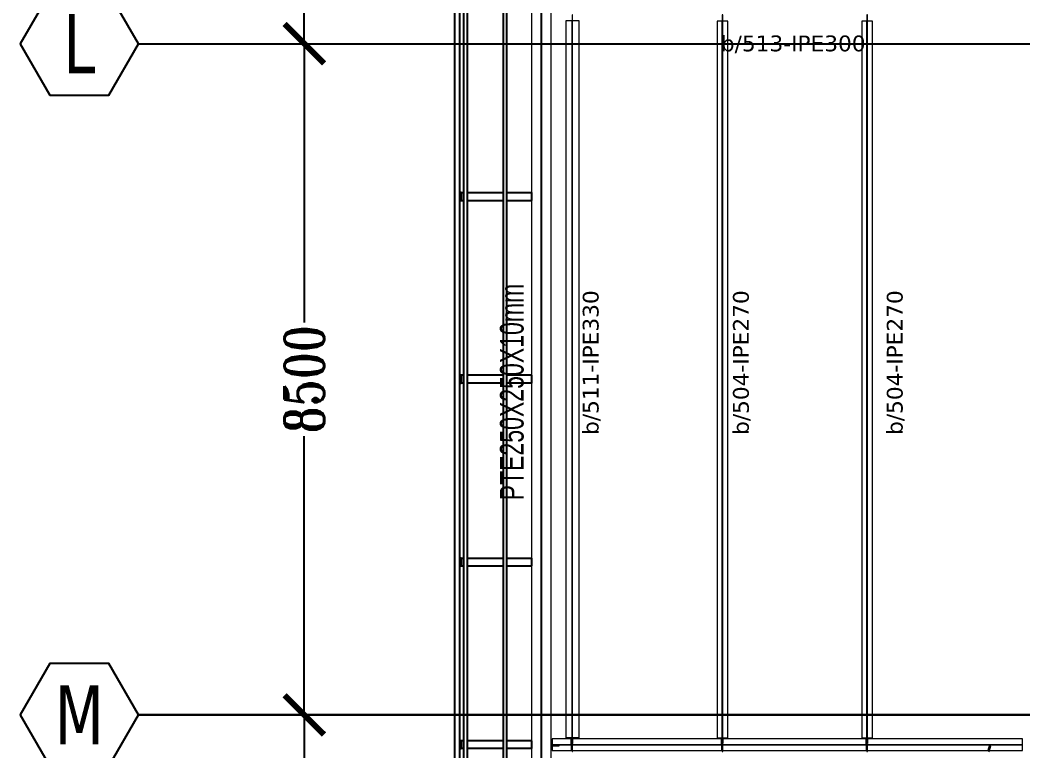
# Model space of a CAD drawing. Header units: millimetres. Extents: x -2452 to 78744, y -21906 to 33736.
# Drawn here: x -2452 to 10242, y 8043 to 17300 of the extents above; entities that cross this region are included whole.
import ezdxf
from ezdxf.enums import TextEntityAlignment as Align

# ---------------------------------------------------------------- set-up
doc = ezdxf.new("R2010")
doc.units = ezdxf.units.MM
doc.header["$LTSCALE"] = 0.9
for name, color, linetype, lineweight in [('0-3', 250, 'Continuous', 5), ('A_ALMA', 8, 'Continuous', 5), ('E_TEXTO', 3, 'Continuous', 9), ('E_VIGAS', 8, 'Continuous', 9), ('E_VIGAS-1', 5, 'Continuous', 25), ('E_VIGAS-2', 10, 'Continuous', 25), ('HCB-VIGAS', 4, 'Continuous', 15), ('VIGAS_HCB', 4, 'Continuous', 15)]:
    doc.layers.add(name, color=color, linetype=linetype, lineweight=lineweight)
for name, color, linetype in [('COTAS', 8, 'Continuous'), ('HCB-EJES', 1, 'Continuous'), ('HCB-ROTULOS', 2, 'Continuous')]:
    doc.layers.add(name, color=color, linetype=linetype)
doc.layers.get('0-3').off()
doc.styles.add('Arial Narrow', font='', dxfattribs={"width": 0.85, "height": 0.3})
doc.styles.add('ROMANT', font='romant.shx', dxfattribs={"width": 0.8})
doc.styles.add('VERDANA', font='verdana.ttf')
doc.styles.get('Arial Narrow').set_extended_font_data('Arial Narrow')
doc.dimstyles.new('1.125', dxfattribs={"dimscale": 0, "dimtxt": 500, "dimasz": 500, "dimexe": 4, "dimexo": 4, "dimgap": 15, "dimtad": 0, "dimdec": 0, "dimzin": 4, "dimdsep": 46, "dimtxsty": 'ROMANT', "dimblk": 'ARCHTICK', "dimcen": -10, "dimclrd": 256, "dimclrt": 3, "dimadec": 0, "dimazin": 0, "dimtfac": 1, "dimtdec": 0, "dimtix": 1, "dimtmove": 0, "dimatfit": 0, "dimldrblk": 'OBLIQUE', "dimfxl": 0.05, "dimtolj": 1, "dimtzin": 0, "dimarcsym": 0})

# ---------------------------------------------------------------- blocks, each defined once
blk = doc.blocks.new('EST_SFM_VIGA-METALICA-SECCION-C - EST_SFM_VIGA-METALICA-UPN160-1602621-PLANTA DE PISO 14 N_E_ _56_55m')
at = {"layer": 'E_VIGAS-1'}
for p, q in [((14.466, 0.047), (-14.455, 0.047)), ((-14.46, -0.018), (14.471, -0.018))]:
    blk.add_line(p, q, dxfattribs=at)
blk = doc.blocks.new('EST_SFM_VIGA-METALICA-SECCION-C - EST_SFM_VIGA-METALICA-UPN100-1529610-PLANTA DE PISO 14 N_E_ _56_55m')
at = {"layer": 'E_VIGAS-2'}
for p, q in [((14.393, 0.032), (-14.441, 0.032)), ((-14.442, -0.018), (14.393, -0.018))]:
    blk.add_line(p, q, dxfattribs=at)
blk = doc.blocks.new('EST_SFM_VIGA-METALICA-SECCION-C - EST_SFM_VIGA-METALICA-UPN100-1529678-PLANTA DE PISO 14 N_E_ _56_55m')
at = {"layer": 'E_VIGAS-2'}
for p, q in [((13.374, 0.018), (-13.422, 0.018)), ((-13.504, -0.032), (13.456, -0.032))]:
    blk.add_line(p, q, dxfattribs=at)
blk = doc.blocks.new('DCTIB_CNI_EST_MOD-1A-FAC_0001_rvt-2-PLANTA DE PISO 14 N_E_ _56_55m')
at = {"layer": 'E_VIGAS-1'}
for p, q in [((-75.177, 155.778), (-75.195, 155.778)), ((-75.177, 155.741), (-75.177, 155.778)), ((-75.177, 155.778), (-75.175, 155.778)), ((-75.175, 155.678), (-75.175, 155.778)), ((-75.175, 155.778), (-75.147, 155.778)), ((-75.175, 155.778), (-75.175, 155.678)), ((-75.097, 155.778), (-74.647, 155.778)), ((-74.597, 155.778), (-74.286, 155.778)), ((-74.286, 155.778), (-74.286, 155.678)), ((-75.195, 155.731), (-75.181, 155.731)), ((-75.181, 155.725), (-75.195, 155.725)), ((-75.195, 155.678), (-75.177, 155.678)), ((-75.181, 155.731), (-75.176, 155.731)), ((-75.181, 155.731), (-75.176, 155.731)), ((-75.177, 155.731), (-75.181, 155.731)), ((-75.176, 155.725), (-75.181, 155.725)), ((-75.181, 155.725), (-75.177, 155.725)), ((-75.176, 155.725), (-75.181, 155.725)), ((-75.177, 155.678), (-75.177, 155.716)), ((-75.175, 155.678), (-75.177, 155.678)), ((-75.175, 155.678), (-75.147, 155.678)), ((-75.097, 155.678), (-74.647, 155.678)), ((-74.597, 155.678), (-74.286, 155.678)), ((-75.177, 153.464), (-75.195, 153.464)), ((-75.195, 153.417), (-75.181, 153.417)), ((-75.181, 153.411), (-75.195, 153.411)), ((-75.195, 153.364), (-75.177, 153.364)), ((-75.181, 153.417), (-75.176, 153.417)), ((-75.181, 153.417), (-75.176, 153.417)), ((-75.177, 153.417), (-75.181, 153.417)), ((-75.176, 153.411), (-75.181, 153.411)), ((-75.181, 153.411), (-75.177, 153.411)), ((-75.176, 153.411), (-75.181, 153.411)), ((-75.177, 153.464), (-75.175, 153.464)), ((-75.177, 153.426), (-75.177, 153.464)), ((-75.177, 153.364), (-75.177, 153.401)), ((-75.175, 153.364), (-75.177, 153.364)), ((-75.175, 153.364), (-75.175, 153.464)), ((-75.175, 153.464), (-75.175, 153.364)), ((-75.147, 153.464), (-75.175, 153.464)), ((-75.147, 153.364), (-75.175, 153.364)), ((-74.647, 153.464), (-75.097, 153.464)), ((-74.647, 153.364), (-75.097, 153.364)), ((-74.287, 153.464), (-74.597, 153.464)), ((-74.287, 153.364), (-74.597, 153.364)), ((-74.287, 153.464), (-74.287, 153.364)), ((-75.177, 151.149), (-75.195, 151.149)), ((-75.195, 151.102), (-75.181, 151.102)), ((-75.181, 151.097), (-75.195, 151.097)), ((-75.181, 151.102), (-75.176, 151.102)), ((-75.181, 151.102), (-75.176, 151.102)), ((-75.177, 151.102), (-75.181, 151.102)), ((-75.176, 151.097), (-75.181, 151.097)), ((-75.181, 151.097), (-75.177, 151.097)), ((-75.176, 151.097), (-75.181, 151.097)), ((-75.177, 151.112), (-75.177, 151.149)), ((-75.177, 151.149), (-75.175, 151.149)), ((-75.177, 151.049), (-75.177, 151.087)), ((-75.175, 151.049), (-75.175, 151.149)), ((-75.175, 151.149), (-75.147, 151.149)), ((-75.175, 151.149), (-75.175, 151.049)), ((-75.097, 151.149), (-74.647, 151.149)), ((-74.597, 151.149), (-74.287, 151.149)), ((-74.287, 151.149), (-74.287, 151.049)), ((-75.195, 151.049), (-75.177, 151.049)), ((-75.175, 151.049), (-75.177, 151.049)), ((-75.175, 151.049), (-75.147, 151.049)), ((-75.097, 151.049), (-74.647, 151.049)), ((-74.597, 151.049), (-74.287, 151.049)), ((-75.177, 148.835), (-75.195, 148.835)), ((-75.195, 148.788), (-75.181, 148.788)), ((-75.181, 148.782), (-75.195, 148.782)), ((-75.181, 148.788), (-75.176, 148.788)), ((-75.181, 148.788), (-75.176, 148.788)), ((-75.177, 148.788), (-75.181, 148.788)), ((-75.176, 148.782), (-75.181, 148.782)), ((-75.181, 148.782), (-75.177, 148.782)), ((-75.176, 148.782), (-75.181, 148.782)), ((-75.177, 148.835), (-75.175, 148.835)), ((-75.177, 148.798), (-75.177, 148.835)), ((-75.175, 148.735), (-75.175, 148.835)), ((-75.175, 148.835), (-75.175, 148.735)), ((-75.147, 148.835), (-75.175, 148.835)), ((-74.647, 148.835), (-75.097, 148.835)), ((-74.287, 148.835), (-74.597, 148.835)), ((-74.287, 148.835), (-74.287, 148.735)), ((-75.195, 148.735), (-75.177, 148.735)), ((-75.177, 148.735), (-75.177, 148.772)), ((-75.175, 148.735), (-75.177, 148.735)), ((-75.147, 148.735), (-75.175, 148.735)), ((-74.647, 148.735), (-75.097, 148.735)), ((-74.287, 148.735), (-74.597, 148.735))]:
    blk.add_line(p, q, dxfattribs=at)
for points, knots in [([(-75.181, 155.731), (-75.181, 155.731), (-75.18, 155.731), (-75.179, 155.732), (-75.178, 155.733), (-75.177, 155.734), (-75.177, 155.735), (-75.177, 155.736), (-75.177, 155.738), (-75.177, 155.74), (-75.177, 155.741)], [0, 0, 0, 0, 0.142857, 0.285714, 0.428571, 0.571429, 0.678571, 0.732143, 0.785714, 1, 1, 1, 1]), ([(-75.177, 155.716), (-75.177, 155.716), (-75.177, 155.718), (-75.177, 155.72), (-75.177, 155.722), (-75.178, 155.724), (-75.179, 155.725), (-75.181, 155.725), (-75.181, 155.725)], [0, 0, 0, 0, 0.142857, 0.285714, 0.428571, 0.571429, 0.785714, 1, 1, 1, 1]), ([(-75.181, 153.417), (-75.181, 153.417), (-75.18, 153.417), (-75.179, 153.417), (-75.178, 153.418), (-75.177, 153.42), (-75.177, 153.421), (-75.177, 153.422), (-75.177, 153.424), (-75.177, 153.425), (-75.177, 153.426)], [0, 0, 0, 0, 0.142857, 0.285714, 0.428571, 0.571429, 0.678571, 0.732143, 0.785714, 1, 1, 1, 1]), ([(-75.177, 153.401), (-75.177, 153.402), (-75.177, 153.403), (-75.177, 153.406), (-75.177, 153.408), (-75.178, 153.409), (-75.179, 153.411), (-75.181, 153.411), (-75.181, 153.411)], [0, 0, 0, 0, 0.142857, 0.285714, 0.428571, 0.571429, 0.785714, 1, 1, 1, 1]), ([(-75.181, 151.102), (-75.181, 151.102), (-75.18, 151.102), (-75.179, 151.103), (-75.178, 151.104), (-75.177, 151.105), (-75.177, 151.107), (-75.177, 151.108), (-75.177, 151.109), (-75.177, 151.111), (-75.177, 151.112)], [0, 0, 0, 0, 0.142857, 0.285714, 0.428571, 0.571429, 0.678571, 0.732143, 0.785714, 1, 1, 1, 1]), ([(-75.177, 151.087), (-75.177, 151.088), (-75.177, 151.089), (-75.177, 151.091), (-75.177, 151.093), (-75.178, 151.095), (-75.179, 151.096), (-75.181, 151.097), (-75.181, 151.097)], [0, 0, 0, 0, 0.142857, 0.285714, 0.428571, 0.571429, 0.785714, 1, 1, 1, 1]), ([(-75.181, 148.788), (-75.181, 148.788), (-75.18, 148.788), (-75.179, 148.788), (-75.178, 148.79), (-75.177, 148.791), (-75.177, 148.792), (-75.177, 148.793), (-75.177, 148.795), (-75.177, 148.796), (-75.177, 148.798)], [0, 0, 0, 0, 0.142857, 0.285714, 0.428571, 0.571429, 0.678571, 0.732143, 0.785714, 1, 1, 1, 1]), ([(-75.177, 148.772), (-75.177, 148.773), (-75.177, 148.775), (-75.177, 148.777), (-75.177, 148.779), (-75.178, 148.781), (-75.179, 148.782), (-75.181, 148.782), (-75.181, 148.782)], [0, 0, 0, 0, 0.142857, 0.285714, 0.428571, 0.571429, 0.785714, 1, 1, 1, 1])]:
    blk.add_open_spline(points, degree=3, knots=knots, dxfattribs=at)
for name, p, rotation in [('EST_SFM_VIGA-METALICA-SECCION-C - EST_SFM_VIGA-METALICA-UPN160-1602621-PLANTA DE PISO 14 N_E_ _56_55m', (-75.242, 153.418), 270), ('EST_SFM_VIGA-METALICA-SECCION-C - EST_SFM_VIGA-METALICA-UPN100-1529610-PLANTA DE PISO 14 N_E_ _56_55m', (-75.13, 153.388), 269.9999999999999), ('EST_SFM_VIGA-METALICA-SECCION-C - EST_SFM_VIGA-METALICA-UPN100-1529678-PLANTA DE PISO 14 N_E_ _56_55m', (-74.615, 153.388), 270.0000000000001)]:
    blk.add_blockref(name, p, dxfattribs=dict(at, rotation=rotation))
blk = doc.blocks.new('_ArchTick')
at = {"color": 0, "linetype": 'ByBlock', "const_width": 0.15}
blk.add_lwpolyline([(-0.5, -0.5), (0.5, 0.5)], dxfattribs=at)
blk = doc.blocks.new('*D100')
at = {"layer": 'COTAS', "color": 0, "lineweight": -2, "transparency": 16777216}
for p, q in [((-948, 25500), (1150, 25500)), ((-948, 17000), (1150, 17000))]:
    blk.add_line(p, q, dxfattribs=at)
at = {"layer": 'COTAS', "lineweight": -2, "transparency": 16777216}
for p, q in [((1146, 25500), (1146, 21970)), ((1146, 17000), (1146, 20530))]:
    blk.add_line(p, q, dxfattribs=at)
at = {"layer": 'Defpoints', "color": 0, "transparency": 16777216}
for p in [(-952, 25500), (1146, 25500), (-952, 17000)]:
    blk.add_point(p, dxfattribs=at)
at = {"layer": 'COTAS', "lineweight": -2, "transparency": 16777216, "xscale": 500, "yscale": 500, "zscale": 500}
for p, rotation in [((1146, 25500), 90), ((1146, 17000), 270)]:
    blk.add_blockref('_ArchTick', p, dxfattribs=dict(at, rotation=rotation))
at = {"layer": 'COTAS', "color": 3, "transparency": 16777216, "insert": (1146, 21250), "char_height": 500, "attachment_point": 5, "rotation": 90, "style": 'ROMANT'}
blk.add_mtext('\\A1;8500', dxfattribs=at)
blk = doc.blocks.new('_Oblique')
at = {"color": 0, "linetype": 'ByBlock', "lineweight": -2}
blk.add_line((-0.5, -0.5), (0.5, 0.5), dxfattribs=at)
blk = doc.blocks.new('*D101')
at = {"layer": 'COTAS', "color": 0, "lineweight": -2, "transparency": 16777216}
for p, q in [((-948, 17000), (1150, 17000)), ((-948, 8500), (1150, 8500))]:
    blk.add_line(p, q, dxfattribs=at)
at = {"layer": 'COTAS', "lineweight": -2, "transparency": 16777216}
for p, q in [((1146, 17000), (1146, 13470)), ((1146, 8500), (1146, 12030))]:
    blk.add_line(p, q, dxfattribs=at)
at = {"layer": 'Defpoints', "color": 0, "transparency": 16777216}
for p in [(-952, 17000), (-952, 8500), (1146, 8500)]:
    blk.add_point(p, dxfattribs=at)
at = {"layer": 'COTAS', "lineweight": -2, "transparency": 16777216, "xscale": 500, "yscale": 500, "zscale": 500}
for p, rotation in [((1146, 17000), 90), ((1146, 8500), 270)]:
    blk.add_blockref('_ArchTick', p, dxfattribs=dict(at, rotation=rotation))
at = {"layer": 'COTAS', "color": 3, "transparency": 16777216, "insert": (1146, 12750), "char_height": 500, "attachment_point": 5, "rotation": 90, "style": 'ROMANT'}
blk.add_mtext('\\A1;8500', dxfattribs=at)
blk = doc.blocks.new('*D102')
at = {"layer": 'COTAS', "color": 0, "lineweight": -2, "transparency": 16777216}
for p, q in [((-948, 8500), (1150, 8500)), ((-948, 0), (1150, 0))]:
    blk.add_line(p, q, dxfattribs=at)
at = {"layer": 'COTAS', "lineweight": -2, "transparency": 16777216}
for p, q in [((1146, 8500), (1146, 4970)), ((1146, 0), (1146, 3530))]:
    blk.add_line(p, q, dxfattribs=at)
at = {"layer": 'Defpoints', "color": 0, "transparency": 16777216}
for p in [(-952, 8500), (1146, 8500), (-952, 0)]:
    blk.add_point(p, dxfattribs=at)
at = {"layer": 'COTAS', "lineweight": -2, "transparency": 16777216, "xscale": 500, "yscale": 500, "zscale": 500}
for p, rotation in [((1146, 8500), 90), ((1146, 0), 270)]:
    blk.add_blockref('_ArchTick', p, dxfattribs=dict(at, rotation=rotation))
at = {"layer": 'COTAS', "color": 3, "transparency": 16777216, "insert": (1146, 4250), "char_height": 500, "attachment_point": 5, "rotation": 90, "style": 'ROMANT'}
blk.add_mtext('\\A1;8500', dxfattribs=at)

msp = doc.modelspace()

# ---------------------------------------------------------------- linework, layer by layer
at = {"layer": 'A_ALMA'}
for p, q in [((4535, 8207.6), (4535, 17295.2)), ((4542.5, 8207.6), (4542.5, 17295.2)), ((6435.5, 8207.6), (6435.5, 17285.2)), ((6442.1, 8207.6), (6442.1, 17285.2)), ((8268, 8207.5), (8268, 17285.1)), ((8274.6, 8207.5), (8274.6, 17285.1)), ((4282.2, 8126.1), (10227.2, 8126.1)), ((4282.2, 8119), (10227.2, 8119))]:
    msp.add_line(p, q, dxfattribs=at)
at = {"layer": 'E_VIGAS'}
msp.add_lwpolyline([(4022.2, 235), (4272.2, 235), (4272.2, 25265), (4022.2, 25265)], close=True, dxfattribs=at)
at = {"layer": 'HCB-EJES'}
for p, q in [((4146.2, -5780.2), (4146.2, 31280.5)), ((-952.1, 17000), (77244.5, 17000))]:
    msp.add_line(p, q, dxfattribs=at)
msp.add_lwpolyline([(77244.5, 8500), (-952.1, 8500), (77244.5, 8500)], dxfattribs=at)
at = {"layer": 'HCB-ROTULOS'}
for points in [[(-2077.1, 16350.5), (-1327.1, 16350.5), (-952.1, 17000), (-1327.1, 17649.5), (-2077.1, 17649.5), (-2452.1, 17000)], [(-2077.1, 7850.5), (-1327.1, 7850.5), (-952.1, 8500), (-1327.1, 9149.5), (-2077.1, 9149.5), (-2452.1, 8500)]]:
    msp.add_lwpolyline(points, close=True, dxfattribs=at)
at = {"layer": 'HCB-VIGAS'}
for points in [[(4535, 17295.2), (4542.5, 17295.2), (4542.5, 17366.6), (4535, 17366.6)], [(6435.5, 17285.2), (6442.1, 17285.2), (6442.1, 17366.6), (6435.5, 17366.6)], [(8268, 17285.1), (8274.6, 17285.1), (8274.6, 17366.6), (8268, 17366.6)], [(4535, 8126.1), (4525, 8126.1), (4525, 8197.6), (4535, 8197.6)], [(4535, 8207.6), (4542.5, 8207.6), (4542.5, 8136.1), (4535, 8136.1)], [(6435.5, 8126.1), (6425.5, 8126.1), (6425.5, 8197.6), (6435.5, 8197.6)], [(6435.5, 8207.6), (6442.1, 8207.6), (6442.1, 8136.1), (6435.5, 8136.1)], [(8268, 8126), (8258, 8126), (8258, 8197.5), (8268, 8197.5)], [(8268, 8207.5), (8274.6, 8207.5), (8274.6, 8136), (8268, 8136)], [(4272.2, 8109), (4372.2, 8109), (4372.2, 8119), (4272.2, 8119)], [(4535, 8119), (4525, 8119), (4525, 8047.6), (4535, 8047.6)], [(4535, 8037.6), (4542.5, 8037.6), (4542.5, 8109), (4535, 8109)], [(6435.6, 8119), (6425.6, 8119), (6425.6, 8047.6), (6435.6, 8047.6)], [(6435.6, 8037.6), (6442.2, 8037.6), (6442.2, 8109), (6435.6, 8109)], [(8268, 8119), (8258, 8119), (8258, 8047.6), (8268, 8047.6)], [(8268, 8037.5), (8274.6, 8037.5), (8274.6, 8109), (8268, 8109)], [(9830, 8115.5), (9820.5, 8118.4), (9799.5, 8050.1), (9809.1, 8047.2)], [(9806.3, 8038.3), (9813.4, 8036.1), (9834.2, 8103.7), (9827.1, 8105.9)]]:
    msp.add_lwpolyline(points, close=True, dxfattribs=at)
at = {"layer": 'VIGAS_HCB'}
for points in [[(4618.7, 8207.6), (4458.7, 8207.6), (4458.7, 17295.2), (4618.7, 17295.2)], [(6371.3, 8207.6), (6506.3, 8207.6), (6506.3, 17285.2), (6371.3, 17285.2)], [(8203.8, 8207.5), (8338.8, 8207.5), (8338.8, 17285.1), (8203.8, 17285.1)], [(4282.2, 8047.6), (10237.2, 8047.6), (10237.2, 8197.6), (4282.2, 8197.6)]]:
    msp.add_lwpolyline(points, close=True, dxfattribs=at)

# ---------------------------------------------------------------- block references
at = {"layer": '0-3', "xscale": 1000.000000000014, "yscale": 1000.000000000014, "zscale": 1000.000000000014}
msp.add_blockref('DCTIB_CNI_EST_MOD-1A-FAC_0001_rvt-2-PLANTA DE PISO 14 N_E_ _56_55m', (78308.3, -140662.4), dxfattribs=at)

# ---------------------------------------------------------------- texts
at = {"layer": 'E_TEXTO', "insert": (6418.1, 17104.2), "char_height": 200, "width": 2013.707, "attachment_point": 1, "style": 'VERDANA'}
msp.add_mtext('b/513-IPE300', dxfattribs=at)
at = {"layer": 'E_TEXTO', "attachment_point": 1, "rotation": 90}
for s, insert, char_height, width, style in [('PTE250X250X10mm', (3621.9, 11216.3), 300, 3434.429, 'Arial Narrow'), ('b/511-IPE330', (4670.5, 12045.1), 200, 1206.139, 'VERDANA'), ('b/504-IPE270', (6572.2, 12045.1), 200, 1206.139, 'VERDANA'), ('b/504-IPE270', (8519.3, 12045.1), 200, 1206.139, 'VERDANA')]:
    msp.add_mtext(s, dxfattribs=dict(at, insert=insert, char_height=char_height, width=width, style=style))
at = {"layer": 'HCB-ROTULOS', "color": 4, "style": 'VERDANA', "width": 0.7}
for s, p in [('L', (-1702.1, 17000)), ('M', (-1702.1, 8500))]:
    msp.add_text(s, height=750, dxfattribs=at).set_placement(p, align=Align.MIDDLE_CENTER)

# ---------------------------------------------------------------- dimensions: what is measured, and where the dimension line sits
at = {"layer": 'COTAS'}
for base, p1, p2, angle, picture, middle in [((1146.2, 25500), (-952.1, 17000), (-952.1, 25500), 270, '*D100', (1146.2, 21250)), ((1146.2, 8500), (-952.1, 17000), (-952.1, 8500), 90, '*D101', (1146.2, 12750)), ((1146.2, 8500), (-952.1, 0), (-952.1, 8500), 270, '*D102', (1146.2, 4250))]:
    dim = msp.add_linear_dim(base=base, p1=p1, p2=p2, angle=angle, dimstyle='1.125', override={"dimscale": 1}, dxfattribs=at)
    dim.commit()
    dim.dimension.update_dxf_attribs({"geometry": picture, "text_midpoint": middle})

doc.saveas('drawing.dxf')
